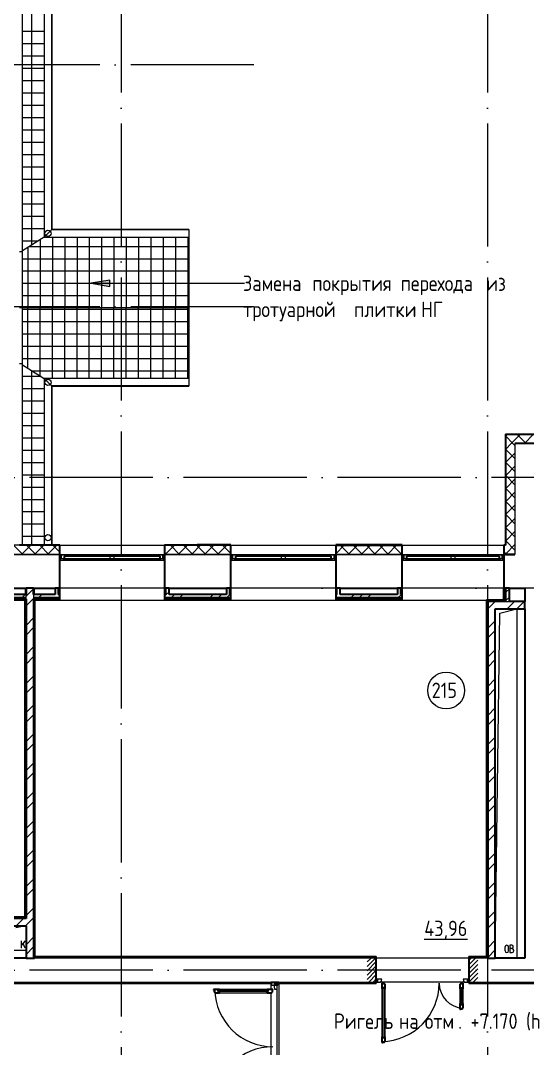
# Model space of a CAD drawing. Header units: millimetres. Extents: x -88595 to 880822, y -1054509 to -148035.
# Drawn here: x 300583 to 308812, y -275523 to -258832 of the extents above; entities that cross this region are included whole.
import ezdxf

# ---------------------------------------------------------------- set-up
doc = ezdxf.new("R2010")
doc.units = ezdxf.units.MM
doc.linetypes.add('ADSK_Линия сетки', pattern=[25, 20, -2.5, 0, -2.5])
doc.linetypes.add('ADSK_Штриховая_ш2 п1_5', pattern=[4.5, 3, -1.5])
for name, color, linetype, lineweight in [('_ Окна', 7, 'Continuous', 30), ('Аннотация', 7, 'Continuous', 20), ('Витраж', 7, 'Continuous', 9), ('Двери', 7, 'Continuous', 9), ('Крыша', 7, 'Continuous', 9), ('Крыша штриховка', 7, 'Continuous', 9), ('Линии', 7, 'Continuous', 9), ('Марки помещений', 7, 'Continuous', 20), ('Оборудование', 7, 'Continuous', 18), ('Ограждение', 7, 'Continuous', 9), ('Окна', 7, 'Continuous', 9), ('Оси', 7, 'Continuous', 9), ('Перекрытие', 7, 'Continuous', 18), ('Стены внутренние', 7, 'Continuous', 18), ('Стены наружные', 7, 'Continuous', 18), ('Стены штриховка', 7, 'Continuous', 9)]:
    doc.layers.add(name, color=color, linetype=linetype, lineweight=lineweight)
doc.layers.add('Двери открывание', color=7, linetype='Continuous', lineweight=9, true_color=0xc0c0c0)
doc.styles.add('GOST Common_2', font='GOST_Common.ttf', dxfattribs={"width": 0.9, "height": 350})

# ---------------------------------------------------------------- blocks, each defined once
blk = doc.blocks.new('2 этаж')
at = {"layer": 'Аннотация', "lineweight": 9}
blk.add_hatch(color=256, dxfattribs=at).paths.add_polyline_path([(331065, 664710), (331365, 664657), (331365, 664762)])
at = {"layer": 'Двери', "lineweight": 18, "true_color": 0xff0000}
h = blk.add_hatch(dxfattribs=at)
h.set_pattern_fill('FP_2', color=1, angle=180, style=0, pattern_type=2)
h.set_pattern_definition([(225, (336567.5, 653556.506), (35.3553, -35.3553), [])])
h.paths.add_polyline_path([(335693, 653362), (335693, 653752), (335543, 653752), (335543, 653362)])
h.paths.add_polyline_path([(337343, 653362), (337343, 653752), (337193, 653752), (337193, 653362)])
at = {"lineweight": 18}
for p, q in [((337623, 653752), (337697, 659354)), ((337697, 659354), (337973, 659422)), ((337973, 659422), (337973, 653752)), ((330008, 654277), (329842, 654241)), ((329994, 654034), (329934, 653963)), ((329934, 653914), (329934, 654034)), ((329994, 653914), (329958, 653991)), ((330008, 653877), (329808, 653877)), ((337783, 653870), (337783, 653933)), ((337841, 653870), (337841, 653933)), ((337891, 653961), (337861, 653961)), ((337861, 653961), (337861, 653841)), ((337894, 653908), (337861, 653908)), ((337861, 653841), (337897, 653841)), ((337914, 653928), (337914, 653938)), ((337924, 653868), (337924, 653878))]:
    blk.add_line(p, q, dxfattribs=at)
for centre, radius, start, end in [((337812, 653933), 28.7, 0, 180), ((337812, 653870), 28.7, 180, 0), ((337891, 653938), 23.3, 0, 90), ((337894, 653928), 20, 270, 0), ((337894, 653878), 30, 0, 90), ((337897, 653868), 26.7, 270, 0)]:
    blk.add_arc(centre, radius, start, end, dxfattribs=at)
at = {"layer": '_ Окна'}
for p, q in [((330578, 660297), (330553, 660297)), ((330553, 660239), (330578, 660239)), ((330578, 660239), (330578, 660297)), ((332253, 660297), (332228, 660297)), ((332228, 660297), (332228, 660239)), ((332228, 660239), (332253, 660239)), ((333358, 660297), (333333, 660297)), ((333333, 660239), (333358, 660239)), ((333358, 660239), (333358, 660297)), ((335033, 660297), (335008, 660297)), ((335008, 660297), (335008, 660239)), ((335008, 660239), (335033, 660239)), ((336138, 660297), (336113, 660297)), ((336113, 660239), (336138, 660239)), ((336138, 660239), (336138, 660297)), ((337763, 660297), (337738, 660297)), ((337738, 660297), (337738, 660239)), ((337738, 660239), (337763, 660239))]:
    blk.add_line(p, q, dxfattribs=at)
at = {"layer": '_ Окна', "lineweight": 18}
for p, q in [((330637, 660297), (330578, 660297)), ((330578, 660297), (330578, 660239)), ((330578, 660239), (330616, 660239)), ((330624, 660239), (330624, 660280)), ((330624, 660280), (330636, 660280)), ((330642, 660280), (330637, 660297)), ((332168, 660297), (332164, 660280)), ((332228, 660297), (332168, 660297)), ((332170, 660280), (332182, 660280)), ((332182, 660280), (332182, 660239)), ((332190, 660239), (332228, 660239)), ((332228, 660239), (332228, 660297)), ((333417, 660297), (333358, 660297)), ((333358, 660297), (333358, 660239)), ((333358, 660239), (333396, 660239)), ((333404, 660239), (333404, 660280)), ((333404, 660280), (333416, 660280)), ((333422, 660280), (333417, 660297)), ((334948, 660297), (334944, 660280)), ((335008, 660297), (334948, 660297)), ((334950, 660280), (334962, 660280)), ((334962, 660280), (334962, 660239)), ((334970, 660239), (335008, 660239)), ((335008, 660239), (335008, 660297)), ((336197, 660297), (336138, 660297)), ((336138, 660297), (336138, 660239)), ((336138, 660239), (336176, 660239)), ((336184, 660239), (336184, 660280)), ((336184, 660280), (336196, 660280)), ((336202, 660280), (336197, 660297)), ((337678, 660297), (337674, 660280)), ((337738, 660297), (337678, 660297)), ((337680, 660280), (337692, 660280)), ((337692, 660280), (337692, 660239)), ((337700, 660239), (337738, 660239)), ((337738, 660239), (337738, 660297))]:
    blk.add_line(p, q, dxfattribs=at)
at = {"layer": 'Аннотация', "lineweight": 9}
for p, q in [((331365, 664762), (331065, 664710)), ((331065, 664710), (331365, 664657)), ((331065, 664710), (333551, 664710)), ((331365, 664657), (331365, 664762))]:
    blk.add_line(p, q, dxfattribs=at)
at = {"layer": 'Витраж', "lineweight": 18}
for p, q in [((333993, 653362), (333993, 653312)), ((334093, 653362), (333993, 653362)), ((333993, 653312), (334033, 653312)), ((334083, 653312), (334093, 653312)), ((334093, 653312), (334093, 653362))]:
    blk.add_line(p, q, dxfattribs=at)
at = {"layer": 'Двери', "linetype": 'ADSK_Штриховая_ш2 п1_5'}
for p, q in [((335693, 653752), (335543, 653752)), ((335693, 653362), (335693, 653752)), ((337343, 653752), (337193, 653752)), ((337193, 653752), (337193, 653362)), ((335543, 653362), (335693, 653362)), ((337193, 653362), (337343, 653362))]:
    blk.add_line(p, q, dxfattribs=at)
at = {"layer": 'Двери'}
for p, q in [((334083, 653332), (334033, 653332)), ((334033, 653332), (334033, 653312)), ((334033, 653312), (334083, 653312)), ((334083, 653312), (334033, 653312)), ((334033, 653312), (334033, 653263)), ((334083, 653312), (334083, 653332)), ((334083, 653240), (334083, 653312)), ((335693, 653412), (335693, 653362)), ((335713, 653412), (335693, 653412)), ((335693, 653362), (335713, 653362)), ((335713, 653362), (335713, 653412)), ((335785, 653412), (335713, 653412)), ((335713, 653412), (335713, 653362)), ((335713, 653362), (335762, 653362)), ((335762, 653362), (335762, 653370)), ((335762, 653370), (335776, 653370)), ((335776, 653370), (335776, 653404)), ((335776, 653404), (335785, 653404)), ((335785, 653404), (335785, 653412)), ((337173, 653412), (337101, 653412)), ((337101, 653412), (337101, 653404)), ((337101, 653404), (337110, 653404)), ((337110, 653404), (337110, 653370)), ((337110, 653370), (337124, 653370)), ((337124, 653370), (337124, 653362)), ((337124, 653362), (337173, 653362)), ((337193, 653412), (337173, 653412)), ((337173, 653412), (337173, 653362)), ((337173, 653362), (337173, 653412)), ((337173, 653362), (337193, 653362)), ((337193, 653362), (337193, 653412)), ((333127, 653231), (333939, 653231)), ((333127, 653210), (333127, 653231)), ((333939, 653210), (333127, 653210)), ((333921, 653240), (333145, 653240)), ((333145, 653190), (333921, 653190)), ((333939, 653231), (333939, 653210)), ((334033, 653263), (334041, 653263)), ((334041, 653263), (334041, 653249)), ((334041, 653249), (334075, 653249)), ((334075, 653249), (334075, 653240)), ((334075, 653240), (334083, 653240)), ((335785, 653250), (335785, 652474)), ((335794, 653268), (335815, 653268)), ((335794, 652456), (335794, 653268)), ((335815, 653268), (335815, 652456)), ((335835, 652474), (335835, 653250)), ((337051, 653250), (337051, 653014)), ((337071, 653268), (337071, 652996)), ((337092, 653268), (337071, 653268)), ((337092, 652996), (337092, 653268)), ((337101, 653014), (337101, 653250)), ((337071, 652996), (337092, 652996)), ((335815, 652456), (335794, 652456))]:
    blk.add_line(p, q, dxfattribs=at)
at = {"layer": 'Двери', "lineweight": 30}
for p, q in [((335793, 653344), (335785, 653344)), ((335785, 653344), (335785, 653250)), ((335793, 653335), (335793, 653344)), ((335827, 653335), (335793, 653335)), ((335827, 653326), (335827, 653335)), ((335835, 653326), (335827, 653326)), ((335835, 653250), (335835, 653326)), ((337059, 653326), (337051, 653326)), ((337051, 653326), (337051, 653250)), ((337059, 653335), (337059, 653326)), ((337093, 653335), (337059, 653335)), ((337101, 653344), (337093, 653344)), ((337093, 653344), (337093, 653335)), ((337101, 653250), (337101, 653344)), ((333145, 653240), (333051, 653240)), ((333051, 653240), (333051, 653232)), ((333051, 653232), (333060, 653232)), ((333060, 653232), (333060, 653198)), ((333060, 653198), (333069, 653198)), ((333069, 653198), (333069, 653190)), ((333069, 653190), (333145, 653190)), ((333127, 653231), (333145, 653231)), ((333127, 653210), (333127, 653231)), ((333145, 653210), (333127, 653210)), ((333145, 653231), (333145, 653240)), ((333145, 653190), (333145, 653210)), ((334015, 653240), (333921, 653240)), ((333921, 653231), (333921, 653240)), ((333939, 653231), (333921, 653231)), ((333921, 653210), (333939, 653210)), ((333921, 653190), (333921, 653210)), ((333921, 653190), (333997, 653190)), ((333939, 653210), (333939, 653231)), ((333997, 653190), (333997, 653198)), ((333997, 653198), (334006, 653198)), ((334006, 653198), (334006, 653232)), ((334006, 653232), (334015, 653232)), ((334015, 653232), (334015, 653240)), ((335794, 653250), (335785, 653250)), ((335794, 653268), (335794, 653250)), ((335815, 653268), (335794, 653268)), ((335815, 653250), (335815, 653268)), ((335835, 653250), (335815, 653250)), ((337051, 653250), (337071, 653250)), ((337071, 653250), (337071, 653268)), ((337071, 653268), (337092, 653268)), ((337092, 653268), (337092, 653250)), ((337092, 653250), (337101, 653250)), ((337051, 653014), (337051, 652920)), ((337051, 653014), (337071, 653014)), ((337071, 653014), (337071, 652996)), ((337071, 652996), (337092, 652996)), ((337092, 653014), (337101, 653014)), ((337092, 652996), (337092, 653014)), ((337101, 652938), (337101, 653014)), ((337051, 652920), (337059, 652920)), ((337059, 652920), (337059, 652929)), ((337059, 652929), (337093, 652929)), ((337093, 652929), (337093, 652938)), ((337093, 652938), (337101, 652938)), ((335785, 652474), (335785, 652380)), ((335794, 652474), (335785, 652474)), ((335785, 652380), (335793, 652380)), ((335793, 652380), (335793, 652389)), ((335793, 652389), (335827, 652389)), ((335794, 652456), (335794, 652474)), ((335815, 652456), (335794, 652456)), ((335815, 652474), (335815, 652456)), ((335835, 652474), (335815, 652474)), ((335827, 652389), (335827, 652398)), ((335827, 652398), (335835, 652398)), ((335835, 652398), (335835, 652474))]:
    blk.add_line(p, q, dxfattribs=at)
at = {"layer": 'Двери открывание'}
for centre, radius, start, end in [((335767, 653344), 946, 271.0903, 0), ((337119, 653344), 406, 180, 267.459), ((334015, 653258), 946, 181.0903, 270), ((334015, 651366), 946, 90, 178.9097)]:
    blk.add_arc(centre, radius, start, end, dxfattribs=at)
at = {"layer": 'Крыша'}
for p, q in [((330300, 676155), (330300, 665459)), ((330302, 676155), (330302, 665461)), ((330423, 676155), (330423, 665582)), ((330425, 665584), (330425, 676155)), ((330423, 665582), (332650, 665582)), ((332650, 665584), (330425, 665584)), ((332650, 665584), (332650, 663040)), ((330300, 665459), (329948, 665238)), ((330300, 665459), (332650, 665459)), ((330302, 665461), (332650, 665461)), ((332650, 664312), (329948, 664312)), ((329948, 663385), (330300, 663165)), ((332650, 663165), (330300, 663165)), ((330300, 663165), (330300, 660459)), ((330302, 663163), (330302, 660459)), ((332650, 663163), (330302, 663163)), ((330423, 663042), (330423, 660459)), ((332650, 663042), (330423, 663042)), ((330425, 660459), (330425, 663040)), ((330425, 663040), (332650, 663040))]:
    blk.add_line(p, q, dxfattribs=at)
for points in [[(330423, 665582), (330422, 665582), (330421, 665580), (330418, 665577), (330415, 665574), (330411, 665570), (330407, 665567), (330404, 665563), (330399, 665558), (330393, 665552), (330389, 665548), (330385, 665544), (330381, 665540), (330378, 665537), (330374, 665533), (330370, 665529), (330366, 665525), (330362, 665521), (330358, 665517), (330354, 665513), (330350, 665509), (330346, 665505), (330343, 665502), (330339, 665498), (330335, 665494), (330332, 665491), (330328, 665487), (330324, 665483), (330320, 665479), (330317, 665475), (330313, 665472), (330309, 665468), (330306, 665465), (330303, 665462), (330302, 665461), (330302, 665461)], [(330423, 663042), (330423, 663042), (330421, 663043), (330418, 663046), (330415, 663049), (330411, 663053), (330408, 663057), (330404, 663060), (330399, 663065), (330393, 663071), (330389, 663075), (330385, 663079), (330381, 663083), (330378, 663086), (330374, 663090), (330370, 663094), (330366, 663098), (330362, 663102), (330358, 663106), (330354, 663110), (330350, 663114), (330346, 663118), (330343, 663121), (330339, 663125), (330335, 663129), (330332, 663132), (330328, 663136), (330324, 663140), (330320, 663144), (330316, 663148), (330313, 663151), (330309, 663155), (330306, 663158), (330303, 663161), (330302, 663162), (330302, 663163)]]:
    blk.add_open_spline(points, degree=3, knots=[0, 0, 0, 0, 0.083333, 0.125, 0.166667, 0.208333, 0.229167, 0.25, 0.291667, 0.333333, 0.354167, 0.375, 0.395833, 0.416667, 0.4375, 0.458333, 0.479167, 0.5, 0.520833, 0.541667, 0.5625, 0.583333, 0.604167, 0.625, 0.645833, 0.666667, 0.6875, 0.708333, 0.75, 0.770833, 0.791667, 0.833333, 0.875, 0.916667, 1, 1, 1, 1], dxfattribs=at)
at = {"layer": 'Крыша штриховка', "linetype": 'Continuous'}
for p, q in [((330101, 665334), (330101, 676155)), ((330300, 668796), (329948, 668796)), ((330300, 668596), (329948, 668596)), ((330300, 668396), (329948, 668396)), ((330300, 668196), (329948, 668196)), ((330300, 667996), (329948, 667996)), ((330300, 667796), (329948, 667796)), ((330300, 667596), (329948, 667596)), ((330300, 667396), (329948, 667396)), ((330300, 667196), (329948, 667196)), ((330300, 666996), (329948, 666996)), ((330300, 666796), (329948, 666796)), ((330300, 666596), (329948, 666596)), ((330300, 666396), (329948, 666396)), ((330300, 666196), (329948, 666196)), ((330300, 665996), (329948, 665996)), ((330300, 665796), (329948, 665796)), ((330300, 665596), (329948, 665596)), ((330200, 665396), (329948, 665396)), ((330233, 665417), (330233, 664312)), ((330433, 665459), (330433, 664312)), ((330633, 665459), (330633, 664312)), ((330833, 665459), (330833, 664312)), ((331033, 665459), (331033, 664312)), ((331233, 665459), (331233, 664312)), ((331433, 665459), (331433, 664312)), ((331633, 665459), (331633, 664312)), ((331833, 665459), (331833, 664312)), ((332033, 665459), (332033, 664312)), ((332233, 665459), (332233, 664312)), ((332433, 665459), (332433, 664312)), ((332633, 665459), (332633, 664312)), ((330033, 665291), (330033, 664312)), ((332650, 665304), (330053, 665304)), ((332650, 665104), (329948, 665104)), ((332650, 664904), (329948, 664904)), ((332650, 664704), (329948, 664704)), ((332650, 664504), (329948, 664504)), ((329948, 664287), (332650, 664287)), ((330033, 663332), (330033, 664312)), ((330233, 663206), (330233, 664312)), ((330433, 663165), (330433, 664312)), ((330633, 663165), (330633, 664312)), ((330833, 663165), (330833, 664312)), ((331033, 663165), (331033, 664312)), ((331233, 663165), (331233, 664312)), ((331433, 663165), (331433, 664312)), ((331633, 663165), (331633, 664312)), ((331833, 663165), (331833, 664312)), ((332033, 663165), (332033, 664312)), ((332233, 663165), (332233, 664312)), ((332433, 663165), (332433, 664312)), ((332633, 663165), (332633, 664312)), ((329948, 664087), (332650, 664087)), ((329948, 663887), (332650, 663887)), ((329948, 663687), (332650, 663687)), ((329948, 663488), (332650, 663488)), ((330249, 663196), (329947, 663196)), ((330101, 660459), (330101, 663289)), ((330103, 663288), (332650, 663288)), ((330300, 662996), (329947, 662996)), ((330300, 662796), (329947, 662796)), ((330300, 662596), (329947, 662596)), ((330300, 662396), (329947, 662396)), ((330300, 662196), (329947, 662196)), ((330300, 661996), (329947, 661996)), ((330300, 661796), (329947, 661796)), ((330300, 661596), (329947, 661596)), ((330300, 661396), (329947, 661396)), ((330300, 661196), (329947, 661196)), ((330300, 660996), (329947, 660996)), ((330300, 660796), (329947, 660796)), ((330300, 660596), (329947, 660596))]:
    blk.add_line(p, q, dxfattribs=at)
at = {"layer": 'Линии', "lineweight": 18}
for centre in [(330362, 665521), (330362, 663102), (330362, 660579)]:
    blk.add_circle(centre, 50, dxfattribs=at)
at = {"layer": 'Марки помещений'}
blk.add_circle((336827, 658097), 300, dxfattribs=at)
at = {"layer": 'Ограждение'}
for p, q in [((329948, 665221), (329948, 676155)), ((329948, 664312), (329948, 665221)), ((329948, 663402), (329948, 664312)), ((329948, 660465), (329948, 663402)), ((329898, 660465), (329948, 660465)), ((332253, 660207), (330553, 660207)), ((335033, 660207), (333333, 660207)), ((337763, 660207), (336113, 660207)), ((329993, 659757), (329993, 659657)), ((330143, 659657), (330143, 659757)), ((332253, 659757), (330553, 659757)), ((335033, 659757), (333333, 659757)), ((337763, 659757), (336113, 659757)), ((329993, 659557), (327523, 659557)), ((329983, 659557), (329983, 654422)), ((337483, 659557), (330147, 659557)), ((330153, 653777), (330153, 659557)), ((330553, 659557), (330553, 659572)), ((332253, 659557), (330553, 659557)), ((332253, 659572), (332253, 659557)), ((333333, 659557), (333333, 659572)), ((335033, 659557), (333333, 659557)), ((335033, 659572), (335033, 659557)), ((336113, 659557), (336113, 659572)), ((337483, 659557), (336113, 659557)), ((337478, 659557), (337478, 653777)), ((329983, 654422), (329663, 654422)), ((329983, 654422), (329993, 654412)), ((330148, 653772), (330153, 653777)), ((335693, 653777), (330153, 653777)), ((335693, 653777), (335693, 653772)), ((337193, 653772), (337193, 653777)), ((337478, 653777), (337193, 653777)), ((337478, 653777), (337483, 653772)), ((328988, 653337), (333993, 653337)), ((333993, 653347), (333983, 653347)), ((334108, 653347), (334093, 653347)), ((334093, 653337), (335683, 653337)), ((335683, 653342), (335683, 653337)), ((337203, 653337), (337203, 653342)), ((337203, 653337), (339473, 653337))]:
    blk.add_line(p, q, dxfattribs=at)
for points in [[(329948, 665221), (329948, 665221), (329947, 665222), (329944, 665222), (329940, 665222), (329933, 665222), (329923, 665222), (329909, 665222), (329900, 665222), (329898, 665221), (329898, 665221)], [(329948, 664312), (329948, 664312), (329947, 664312), (329944, 664312), (329940, 664312), (329933, 664312), (329923, 664312), (329909, 664312), (329900, 664312), (329898, 664312), (329898, 664312)], [(329948, 663402), (329948, 663402), (329947, 663401), (329944, 663401), (329940, 663401), (329933, 663401), (329923, 663401), (329909, 663401), (329900, 663401), (329898, 663402), (329898, 663402)]]:
    blk.add_open_spline(points, degree=3, knots=[0, 0, 0, 0, 0.083333, 0.166667, 0.25, 0.333333, 0.5, 0.666667, 0.833333, 1, 1, 1, 1], dxfattribs=at)
at = {"layer": 'Окна'}
for p, q in [((330616, 660239), (331388, 660239)), ((330616, 660222), (330616, 660239)), ((331388, 660222), (330616, 660222)), ((330636, 660280), (331368, 660280)), ((330636, 660239), (330636, 660280)), ((332168, 660297), (330637, 660297)), ((331368, 660280), (331438, 660280)), ((331368, 660280), (331368, 660239)), ((331388, 660239), (331418, 660239)), ((331388, 660239), (331388, 660222)), ((331418, 660222), (331388, 660222)), ((331418, 660239), (332190, 660239)), ((331418, 660222), (331418, 660239)), ((332190, 660222), (331418, 660222)), ((331438, 660280), (332170, 660280)), ((331438, 660239), (331438, 660280)), ((332170, 660280), (332170, 660239)), ((332190, 660239), (332190, 660222)), ((333396, 660239), (334168, 660239)), ((333396, 660222), (333396, 660239)), ((334168, 660222), (333396, 660222)), ((333416, 660280), (334148, 660280)), ((333416, 660239), (333416, 660280)), ((334948, 660297), (333417, 660297)), ((334148, 660280), (334218, 660280)), ((334148, 660280), (334148, 660239)), ((334168, 660239), (334198, 660239)), ((334168, 660239), (334168, 660222)), ((334198, 660222), (334168, 660222)), ((334198, 660239), (334970, 660239)), ((334198, 660222), (334198, 660239)), ((334970, 660222), (334198, 660222)), ((334218, 660280), (334950, 660280)), ((334218, 660239), (334218, 660280)), ((334950, 660280), (334950, 660239)), ((334970, 660239), (334970, 660222)), ((336176, 660239), (336923, 660239)), ((336176, 660222), (336176, 660239)), ((336923, 660222), (336176, 660222)), ((336196, 660280), (336903, 660280)), ((336196, 660239), (336196, 660280)), ((337678, 660297), (336197, 660297)), ((336903, 660280), (336973, 660280)), ((336903, 660280), (336903, 660239)), ((336923, 660239), (336953, 660239)), ((336923, 660239), (336923, 660222)), ((336953, 660222), (336923, 660222)), ((336953, 660239), (337700, 660239)), ((336953, 660222), (336953, 660239)), ((337700, 660222), (336953, 660222)), ((336973, 660280), (337680, 660280)), ((336973, 660239), (336973, 660280)), ((337680, 660280), (337680, 660239)), ((337700, 660239), (337700, 660222))]:
    blk.add_line(p, q, dxfattribs=at)
at = {"layer": 'Оси', "linetype": 'ADSK_Линия сетки', "ltscale": 100}
for p, q in [((331548, 697307), (331548, 631330)), ((337498, 697307), (337498, 632600)), ((333705, 668257), (287625, 668257)), ((333705, 664327), (287587, 664327)), ((364565, 661557), (287587, 661557)), ((364565, 659757), (287587, 659757)), ((364565, 653557), (287587, 653557))]:
    blk.add_line(p, q, dxfattribs=at)
at = {"layer": 'Перекрытие', "color": 49, "ltscale": 100, "true_color": 0x464646}
for p, q in [((337973, 659422), (337973, 653752)), ((330008, 653877), (329808, 653877)), ((337124, 653362), (335762, 653362)), ((334080, 653240), (334080, 651384))]:
    blk.add_line(p, q, dxfattribs=at)
at = {"layer": 'Стены внутренние', "lineweight": 30}
for p, q in [((337791, 662259), (339248, 662259)), ((337791, 662259), (337791, 660459)), ((339248, 662107), (337943, 662107)), ((330553, 660459), (329900, 660459)), ((330553, 660307), (330553, 660459)), ((333333, 660459), (332253, 660459)), ((332253, 660459), (332253, 660307)), ((333333, 660307), (333333, 660459)), ((335033, 660459), (335033, 660307)), ((336113, 660307), (336113, 660459)), ((337791, 660459), (337763, 660459)), ((337763, 660459), (337763, 660307)), ((330553, 659757), (330553, 660307)), ((332253, 660307), (332253, 659757)), ((333333, 659757), (333333, 660307)), ((335033, 660307), (335033, 659757)), ((336113, 659757), (336113, 660307)), ((337763, 660307), (337763, 659757)), ((337943, 660307), (337791, 660307)), ((337791, 660307), (337943, 660307)), ((329363, 659757), (330008, 659757)), ((330128, 659757), (330478, 659757)), ((332328, 659757), (333258, 659757)), ((335108, 659757), (336038, 659757)), ((337853, 659757), (338103, 659757)), ((338103, 659757), (338103, 659542)), ((338103, 659422), (338103, 653752)), ((330008, 653752), (329808, 653752)), ((335693, 653362), (335693, 653752)), ((337193, 653752), (337193, 653362)), ((338103, 653752), (337623, 653752)), ((333983, 653362), (334108, 653362))]:
    blk.add_line(p, q, dxfattribs=at)
at = {"layer": 'Стены внутренние', "linetype": 'Continuous', "lineweight": 9}
for p, q in [((337793, 662227), (337822, 662257)), ((337911, 662107), (337793, 662225)), ((337884, 662107), (338034, 662257)), ((338124, 662107), (337974, 662257)), ((338096, 662107), (338246, 662257)), ((337791, 662047), (337793, 662047)), ((337793, 662015), (337884, 662107)), ((337943, 661863), (337793, 662013)), ((337943, 662075), (337911, 662107)), ((337793, 661803), (337943, 661953)), ((337791, 661742), (337793, 661742)), ((337793, 661681), (337791, 661678)), ((337943, 661651), (337793, 661801)), ((337793, 661591), (337943, 661741)), ((337943, 661439), (337793, 661589)), ((337793, 661379), (337943, 661529)), ((337791, 661335), (337793, 661335)), ((337943, 661227), (337793, 661377)), ((337793, 661206), (337791, 661210)), ((337793, 661167), (337943, 661317)), ((337943, 661015), (337793, 661165)), ((337796, 660959), (337943, 661105)), ((337791, 660929), (337793, 660929)), ((337793, 660955), (337796, 660959)), ((337943, 660803), (337793, 660953)), ((337793, 660742), (337943, 660892)), ((337943, 660591), (337793, 660741)), ((337793, 660530), (337943, 660680)), ((337791, 660624), (337793, 660624)), ((337793, 660597), (337791, 660600)), ((337943, 660378), (337793, 660528)), ((329953, 660307), (329803, 660457)), ((329932, 660307), (330082, 660457)), ((330013, 660457), (330012, 660459)), ((330165, 660307), (330015, 660457)), ((330144, 660307), (330294, 660457)), ((330378, 660307), (330228, 660457)), ((330356, 660307), (330506, 660457)), ((330553, 660344), (330440, 660457)), ((332287, 660307), (332253, 660341)), ((332265, 660307), (332415, 660457)), ((332499, 660307), (332349, 660457)), ((332477, 660457), (332476, 660459)), ((332478, 660307), (332628, 660457)), ((332711, 660307), (332561, 660457)), ((332690, 660307), (332840, 660457)), ((332923, 660307), (332773, 660457)), ((332829, 660457), (332828, 660458)), ((332902, 660307), (333052, 660457)), ((333135, 660307), (332985, 660457)), ((333114, 660307), (333264, 660457)), ((333333, 660321), (333197, 660457)), ((335033, 660316), (335173, 660457)), ((335257, 660307), (335107, 660457)), ((335235, 660307), (335385, 660457)), ((335292, 660457), (335291, 660459)), ((335469, 660307), (335319, 660457)), ((335444, 660459), (335443, 660457)), ((335447, 660307), (335597, 660457)), ((335681, 660307), (335531, 660457)), ((335660, 660307), (335810, 660457)), ((335893, 660307), (335743, 660457)), ((335872, 660307), (336022, 660457)), ((336105, 660307), (335955, 660457)), ((336084, 660307), (336113, 660335)), ((337765, 660414), (337763, 660410)), ((337793, 660316), (337763, 660346)), ((337793, 660318), (337943, 660468)), ((333326, 660307), (333333, 660313)), ((335045, 660307), (335033, 660319)), ((337781, 660307), (337793, 660318)), ((337802, 660307), (337793, 660316))]:
    blk.add_line(p, q, dxfattribs=at)
at = {"layer": 'Стены внутренние'}
for p, q in [((337943, 662107), (337943, 660307)), ((330553, 660459), (332253, 660459)), ((333333, 660459), (335033, 660459)), ((336113, 660459), (337763, 660459)), ((330553, 660307), (329303, 660307)), ((329303, 660307), (337763, 660307)), ((333333, 660307), (332253, 660307)), ((336113, 660307), (335033, 660307)), ((337791, 660307), (337763, 660307)), ((337503, 653752), (330143, 653752)), ((329508, 653362), (333983, 653362)), ((334108, 653362), (335693, 653362)), ((337124, 653362), (335762, 653362)), ((337193, 653362), (338493, 653362))]:
    blk.add_line(p, q, dxfattribs=at)
at = {"layer": 'Стены наружные'}
for p, q in [((332253, 660464), (332783, 660464)), ((332253, 660459), (332253, 660464)), ((330000, 659742), (329993, 659742)), ((330000, 659757), (330000, 659742)), ((330135, 659757), (330135, 659742)), ((330143, 659742), (330135, 659742)), ((333983, 653240), (333983, 653337)), ((334108, 653337), (334108, 651282)), ((333983, 651434), (333983, 653190))]:
    blk.add_line(p, q, dxfattribs=at)
at = {"layer": 'Стены наружные', "lineweight": 30}
for p, q in [((333333, 660464), (332783, 660464)), ((332783, 660464), (332783, 660459)), ((333333, 660459), (333333, 660464)), ((336113, 660464), (335033, 660464)), ((335033, 660464), (335033, 660459)), ((335033, 660459), (336113, 660459)), ((336113, 660459), (336113, 660464)), ((330008, 659657), (329363, 659657)), ((330008, 659757), (330008, 659657)), ((330128, 659757), (330008, 659757)), ((330128, 659657), (330128, 659757)), ((330478, 659657), (330128, 659657)), ((330478, 659757), (330478, 659657)), ((330553, 659757), (330478, 659757)), ((330553, 659572), (330553, 659757)), ((332253, 659757), (332253, 659572)), ((332328, 659757), (332253, 659757)), ((332328, 659657), (332328, 659757)), ((333258, 659657), (332328, 659657)), ((333258, 659757), (333258, 659657)), ((333333, 659757), (333258, 659757)), ((333333, 659572), (333333, 659757)), ((335033, 659757), (335033, 659572)), ((335108, 659757), (335033, 659757)), ((335108, 659657), (335108, 659757)), ((336038, 659657), (335108, 659657)), ((336038, 659757), (336038, 659657)), ((336113, 659757), (336038, 659757)), ((336113, 659572), (336113, 659757)), ((337853, 659757), (337763, 659757)), ((337763, 659557), (337763, 659757)), ((337778, 659542), (337778, 659757)), ((337853, 659542), (337853, 659757)), ((329288, 659577), (329993, 659577)), ((330008, 659582), (329993, 659582)), ((329993, 659577), (329993, 654412)), ((330008, 659582), (330008, 654397)), ((330128, 659582), (330128, 653752)), ((330143, 659577), (330148, 659577)), ((330143, 653767), (330143, 659577)), ((330148, 653772), (330148, 659572)), ((330148, 659572), (330553, 659572)), ((332253, 659572), (333333, 659572)), ((335033, 659572), (336113, 659572)), ((337483, 659562), (337483, 653772)), ((337758, 659562), (337483, 659562)), ((337488, 659557), (337488, 653767)), ((337763, 659557), (337488, 659557)), ((337503, 659542), (337503, 653752)), ((337778, 659542), (337503, 659542)), ((337763, 659572), (337758, 659572)), ((337758, 659572), (337758, 659562)), ((338103, 659542), (337853, 659542)), ((338103, 659422), (338103, 659542)), ((337623, 653752), (337623, 659422)), ((337623, 659422), (338103, 659422)), ((329993, 654412), (329673, 654412)), ((330008, 654397), (329688, 654397)), ((329743, 654277), (330008, 654277)), ((330008, 654277), (330008, 653752)), ((330008, 653752), (330143, 653752)), ((335693, 653772), (330148, 653772)), ((335693, 653752), (335693, 653772)), ((337193, 653772), (337193, 653752)), ((337483, 653772), (337193, 653772)), ((337503, 653752), (337623, 653752)), ((328988, 653342), (333968, 653342)), ((333968, 653347), (333983, 653347)), ((333968, 653342), (333968, 653347)), ((333983, 653347), (333983, 653362)), ((334108, 653362), (334108, 653347)), ((334108, 653347), (334128, 653347)), ((334128, 653347), (334128, 653342)), ((334128, 653342), (335693, 653342)), ((335693, 653342), (335693, 653362)), ((337193, 653362), (337193, 653342)), ((337193, 653342), (339468, 653342))]:
    blk.add_line(p, q, dxfattribs=at)
at = {"layer": 'Стены наружные', "linetype": 'Continuous', "lineweight": 9}
for p, q in [((335291, 660459), (335288, 660464)), ((335447, 660464), (335444, 660459)), ((329942, 659607), (329992, 659657)), ((330008, 659627), (330128, 659747)), ((330212, 659607), (330262, 659657)), ((332253, 659657), (332265, 659670)), ((332253, 659627), (332282, 659657)), ((332265, 659670), (332278, 659682)), ((332282, 659657), (332328, 659702)), ((332367, 659607), (332417, 659657)), ((332502, 659607), (332552, 659657)), ((332995, 659607), (333045, 659657)), ((333130, 659607), (333180, 659657)), ((333258, 659734), (333280, 659757)), ((333265, 659607), (333315, 659657)), ((333312, 659657), (333320, 659664)), ((333320, 659664), (333333, 659677)), ((335033, 659679), (335045, 659692)), ((335045, 659692), (335058, 659704)), ((335285, 659607), (335335, 659657)), ((335420, 659607), (335470, 659657)), ((335555, 659607), (335605, 659657)), ((336049, 659607), (336099, 659657)), ((336088, 659674), (336100, 659686)), ((336100, 659686), (336113, 659699)), ((337767, 659657), (337778, 659667)), ((337778, 659667), (337790, 659679)), ((337790, 659679), (337803, 659692)), ((337803, 659699), (337853, 659749)), ((329993, 659519), (330008, 659534)), ((330008, 659470), (330128, 659590)), ((330143, 659527), (330148, 659532)), ((330187, 659572), (330192, 659577)), ((330258, 659572), (330263, 659577)), ((330268, 659582), (330280, 659594)), ((330280, 659594), (330293, 659607)), ((330328, 659572), (330333, 659577)), ((330399, 659572), (330404, 659577)), ((330470, 659572), (330475, 659577)), ((330475, 659577), (330480, 659582)), ((330480, 659582), (330492, 659594)), ((330492, 659594), (330505, 659607)), ((330540, 659572), (330545, 659577)), ((332308, 659572), (332313, 659577)), ((332379, 659572), (332384, 659577)), ((332389, 659582), (332401, 659594)), ((332401, 659594), (332414, 659607)), ((332450, 659572), (332455, 659577)), ((332520, 659572), (332525, 659577)), ((332591, 659572), (332596, 659577)), ((332596, 659577), (332601, 659582)), ((332601, 659582), (332614, 659594)), ((332614, 659594), (332626, 659607)), ((332662, 659572), (332667, 659577)), ((332733, 659572), (332738, 659577)), ((332803, 659572), (332808, 659577)), ((332813, 659582), (332826, 659594)), ((332826, 659594), (332838, 659607)), ((332874, 659572), (332879, 659577)), ((332945, 659572), (332950, 659577)), ((333015, 659572), (333020, 659577)), ((333020, 659577), (333025, 659582)), ((333025, 659582), (333038, 659594)), ((333038, 659594), (333050, 659607)), ((333086, 659572), (333091, 659577)), ((333157, 659572), (333162, 659577)), ((333227, 659572), (333232, 659577)), ((333237, 659582), (333250, 659594)), ((333250, 659594), (333262, 659607)), ((333298, 659572), (333303, 659577)), ((335066, 659572), (335071, 659577)), ((335137, 659572), (335142, 659577)), ((335142, 659577), (335147, 659582)), ((335147, 659582), (335159, 659594)), ((335159, 659594), (335172, 659607)), ((335207, 659572), (335212, 659577)), ((335278, 659572), (335283, 659577)), ((335349, 659572), (335354, 659577)), ((335359, 659582), (335371, 659594)), ((335371, 659594), (335384, 659607)), ((335420, 659572), (335425, 659577)), ((335490, 659572), (335495, 659577)), ((335561, 659572), (335566, 659577)), ((335566, 659577), (335571, 659582)), ((335571, 659582), (335583, 659594)), ((335583, 659594), (335596, 659607)), ((335632, 659572), (335637, 659577)), ((335702, 659572), (335707, 659577)), ((335773, 659572), (335778, 659577)), ((335783, 659582), (335796, 659594)), ((335796, 659594), (335808, 659607)), ((335844, 659572), (335849, 659577)), ((335914, 659572), (335919, 659577)), ((335985, 659572), (335990, 659577)), ((335990, 659577), (335995, 659582)), ((335995, 659582), (336008, 659594)), ((336008, 659594), (336020, 659607)), ((336056, 659572), (336061, 659577)), ((337483, 659513), (337488, 659518)), ((337503, 659422), (337623, 659542)), ((337526, 659557), (337531, 659562)), ((337597, 659557), (337602, 659562)), ((337652, 659542), (337667, 659557)), ((337667, 659557), (337672, 659562)), ((337738, 659557), (337743, 659562)), ((337803, 659564), (337853, 659614)), ((337817, 659422), (337937, 659542)), ((337974, 659422), (338094, 659542)), ((330143, 659456), (330148, 659461)), ((330143, 659386), (330148, 659391)), ((337483, 659442), (337488, 659447)), ((337483, 659372), (337488, 659377)), ((337488, 659377), (337503, 659392)), ((337503, 659421), (337503, 659422)), ((330008, 659155), (330128, 659275)), ((330143, 659315), (330148, 659320)), ((330143, 659244), (330148, 659249)), ((330143, 659174), (330148, 659179)), ((337483, 659301), (337488, 659306)), ((337483, 659230), (337488, 659235)), ((337483, 659160), (337488, 659165)), ((337503, 659107), (337623, 659227)), ((329993, 659094), (330008, 659109)), ((330008, 658998), (330128, 659118)), ((330143, 659103), (330148, 659108)), ((330143, 659032), (330148, 659037)), ((337483, 659089), (337488, 659094)), ((337483, 659018), (337488, 659023)), ((337503, 658950), (337623, 659070)), ((330143, 658961), (330148, 658966)), ((330143, 658891), (330148, 658896)), ((330143, 658820), (330148, 658825)), ((337483, 658947), (337488, 658952)), ((337483, 658877), (337488, 658882)), ((337488, 658952), (337503, 658967)), ((329993, 658670), (330008, 658685)), ((330008, 658684), (330128, 658804)), ((330143, 658749), (330148, 658754)), ((330143, 658679), (330148, 658684)), ((337483, 658806), (337488, 658811)), ((337483, 658735), (337488, 658740)), ((337483, 658665), (337488, 658670)), ((337503, 658636), (337623, 658756)), ((330008, 658527), (330128, 658647)), ((330143, 658608), (330148, 658613)), ((330143, 658537), (330148, 658542)), ((337483, 658594), (337488, 658599)), ((337483, 658523), (337488, 658528)), ((337488, 658528), (337503, 658543)), ((337503, 658478), (337623, 658598)), ((330008, 658212), (330128, 658332)), ((330143, 658466), (330148, 658471)), ((330143, 658396), (330148, 658401)), ((330143, 658325), (330148, 658330)), ((337483, 658453), (337488, 658458)), ((337483, 658382), (337488, 658387)), ((329993, 658246), (330008, 658261)), ((330008, 658055), (330128, 658175)), ((330143, 658254), (330148, 658259)), ((330143, 658184), (330148, 658189)), ((337483, 658311), (337488, 658316)), ((337483, 658240), (337488, 658245)), ((337483, 658170), (337488, 658175)), ((337503, 658164), (337623, 658284)), ((330143, 658113), (330148, 658118)), ((330143, 658042), (330148, 658047)), ((337483, 658099), (337488, 658104)), ((337483, 658028), (337488, 658033)), ((337488, 658104), (337503, 658119)), ((337503, 658007), (337623, 658127)), ((329993, 657821), (330008, 657836)), ((330008, 657741), (330128, 657861)), ((330143, 657971), (330148, 657976)), ((330143, 657901), (330148, 657906)), ((330143, 657830), (330148, 657835)), ((337483, 657958), (337488, 657963)), ((337483, 657887), (337488, 657892)), ((337483, 657816), (337488, 657821)), ((330008, 657584), (330128, 657704)), ((330143, 657759), (330148, 657764)), ((330143, 657689), (330148, 657694)), ((337483, 657745), (337488, 657750)), ((337483, 657675), (337488, 657680)), ((337488, 657680), (337503, 657695)), ((337503, 657693), (337623, 657813)), ((337503, 657535), (337623, 657655)), ((330143, 657618), (330148, 657623)), ((330143, 657547), (330148, 657552)), ((337483, 657604), (337488, 657609)), ((337483, 657533), (337488, 657538)), ((329993, 657397), (330008, 657412)), ((330008, 657270), (330128, 657390)), ((330143, 657476), (330148, 657481)), ((330143, 657406), (330148, 657411)), ((330143, 657335), (330148, 657340)), ((337483, 657463), (337488, 657468)), ((337483, 657392), (337488, 657397)), ((337483, 657321), (337488, 657326)), ((337503, 657221), (337623, 657341)), ((330008, 657112), (330128, 657232)), ((330143, 657264), (330148, 657269)), ((330143, 657194), (330148, 657199)), ((337483, 657250), (337488, 657255)), ((337483, 657180), (337488, 657185)), ((337488, 657255), (337503, 657270)), ((337503, 657064), (337623, 657184)), ((329993, 656973), (330008, 656988)), ((330143, 657123), (330148, 657128)), ((330143, 657052), (330148, 657057)), ((330143, 656982), (330148, 656987)), ((337483, 657109), (337488, 657114)), ((337483, 657038), (337488, 657043)), ((330008, 656798), (330128, 656918)), ((330143, 656911), (330148, 656916)), ((330143, 656840), (330148, 656845)), ((337483, 656968), (337488, 656973)), ((337483, 656897), (337488, 656902)), ((337483, 656826), (337488, 656831)), ((337488, 656831), (337503, 656846)), ((337503, 656750), (337623, 656870)), ((330008, 656641), (330128, 656761)), ((330143, 656769), (330148, 656774)), ((330143, 656699), (330148, 656704)), ((337483, 656755), (337488, 656760)), ((337483, 656685), (337488, 656690)), ((337503, 656592), (337623, 656712)), ((329993, 656549), (330008, 656564)), ((330143, 656628), (330148, 656633)), ((330143, 656557), (330148, 656562)), ((330143, 656487), (330148, 656492)), ((337483, 656614), (337488, 656619)), ((337483, 656543), (337488, 656548)), ((330008, 656327), (330128, 656447)), ((330143, 656416), (330148, 656421)), ((330143, 656345), (330148, 656350)), ((337483, 656473), (337488, 656478)), ((337483, 656402), (337488, 656407)), ((337483, 656331), (337488, 656336)), ((337488, 656407), (337503, 656422)), ((337503, 656278), (337623, 656398)), ((330008, 656169), (330128, 656289)), ((330143, 656274), (330148, 656279)), ((330143, 656204), (330148, 656209)), ((337483, 656260), (337488, 656265)), ((337483, 656190), (337488, 656195)), ((337503, 656121), (337623, 656241)), ((329993, 656124), (330008, 656139)), ((330143, 656133), (330148, 656138)), ((330143, 656062), (330148, 656067)), ((330143, 655992), (330148, 655997)), ((337483, 656119), (337488, 656124)), ((337483, 656048), (337488, 656053)), ((337483, 655978), (337488, 655983)), ((337488, 655983), (337503, 655998)), ((330008, 655855), (330128, 655975)), ((330008, 655698), (330128, 655818)), ((330143, 655921), (330148, 655926)), ((330143, 655850), (330148, 655855)), ((337483, 655907), (337488, 655912)), ((337483, 655836), (337488, 655841)), ((337503, 655807), (337623, 655927)), ((329993, 655700), (330008, 655715)), ((330143, 655779), (330148, 655784)), ((330143, 655709), (330148, 655714)), ((337483, 655766), (337488, 655771)), ((337483, 655695), (337488, 655700)), ((337503, 655650), (337623, 655770)), ((330008, 655384), (330128, 655504)), ((330143, 655638), (330148, 655643)), ((330143, 655567), (330148, 655572)), ((330143, 655497), (330148, 655502)), ((337483, 655624), (337488, 655629)), ((337483, 655553), (337488, 655558)), ((337483, 655483), (337488, 655488)), ((337488, 655558), (337503, 655573)), ((330008, 655227), (330128, 655347)), ((330143, 655426), (330148, 655431)), ((330143, 655355), (330148, 655360)), ((337483, 655412), (337488, 655417)), ((337483, 655341), (337488, 655346)), ((337503, 655335), (337623, 655455)), ((329993, 655276), (330008, 655291)), ((330143, 655284), (330148, 655289)), ((330143, 655214), (330148, 655219)), ((330143, 655143), (330148, 655148)), ((337483, 655271), (337488, 655276)), ((337483, 655200), (337488, 655205)), ((337488, 655134), (337503, 655149)), ((337503, 655178), (337623, 655298)), ((330008, 654912), (330128, 655032)), ((330143, 655072), (330148, 655077)), ((330143, 655002), (330148, 655007)), ((337483, 655129), (337488, 655134)), ((337483, 655058), (337488, 655063)), ((337483, 654988), (337488, 654993)), ((337503, 654864), (337623, 654984)), ((329993, 654852), (330008, 654867)), ((330008, 654755), (330128, 654875)), ((330143, 654931), (330148, 654936)), ((330143, 654860), (330148, 654865)), ((337483, 654917), (337488, 654922)), ((337483, 654846), (337488, 654851)), ((337503, 654707), (337623, 654827)), ((330143, 654789), (330148, 654794)), ((330143, 654719), (330148, 654724)), ((330143, 654648), (330148, 654653)), ((337483, 654776), (337488, 654781)), ((337483, 654705), (337488, 654710)), ((337488, 654710), (337503, 654725)), ((330008, 654441), (330128, 654561)), ((330143, 654577), (330148, 654582)), ((330143, 654507), (330148, 654512)), ((337483, 654634), (337488, 654639)), ((337483, 654563), (337488, 654568)), ((337483, 654493), (337488, 654498)), ((337503, 654392), (337623, 654512)), ((329843, 654277), (329963, 654397)), ((329962, 654397), (329977, 654412)), ((329993, 654427), (330008, 654442)), ((330008, 654284), (330128, 654404)), ((330143, 654436), (330148, 654441)), ((330143, 654365), (330148, 654370)), ((337483, 654422), (337488, 654427)), ((337483, 654351), (337488, 654356)), ((337503, 654235), (337623, 654355)), ((330000, 654277), (330008, 654284)), ((330143, 654294), (330148, 654299)), ((330143, 654224), (330148, 654229)), ((330143, 654153), (330148, 654158)), ((337483, 654281), (337488, 654286)), ((337483, 654210), (337488, 654215)), ((337488, 654286), (337503, 654301)), ((330008, 653969), (330128, 654089)), ((330143, 654082), (330148, 654087)), ((330143, 654012), (330148, 654017)), ((337483, 654139), (337488, 654144)), ((337483, 654068), (337488, 654073)), ((337483, 653998), (337488, 654003)), ((337503, 653921), (337623, 654041)), ((330008, 653812), (330128, 653932)), ((330143, 653941), (330148, 653946)), ((330143, 653870), (330148, 653875)), ((337483, 653927), (337488, 653932)), ((337483, 653856), (337488, 653861)), ((337488, 653861), (337503, 653876)), ((337503, 653764), (337623, 653884)), ((330143, 653800), (330148, 653805)), ((330165, 653752), (330180, 653767)), ((330180, 653767), (330185, 653772)), ((330251, 653767), (330256, 653772)), ((330322, 653767), (330327, 653772)), ((330392, 653767), (330397, 653772)), ((330463, 653767), (330468, 653772)), ((330534, 653767), (330539, 653772)), ((330589, 653752), (330604, 653767)), ((330604, 653767), (330609, 653772)), ((330675, 653767), (330680, 653772)), ((330746, 653767), (330751, 653772)), ((330817, 653767), (330822, 653772)), ((330887, 653767), (330892, 653772)), ((330958, 653767), (330963, 653772)), ((331014, 653752), (331029, 653767)), ((331029, 653767), (331034, 653772)), ((331099, 653767), (331104, 653772)), ((331170, 653767), (331175, 653772)), ((331241, 653767), (331246, 653772)), ((331312, 653767), (331317, 653772)), ((331382, 653767), (331387, 653772)), ((331438, 653752), (331453, 653767)), ((331453, 653767), (331458, 653772)), ((331524, 653767), (331529, 653772)), ((331594, 653767), (331599, 653772)), ((331665, 653767), (331670, 653772)), ((331736, 653767), (331741, 653772)), ((331807, 653767), (331812, 653772)), ((331862, 653752), (331877, 653767)), ((331877, 653767), (331882, 653772)), ((331948, 653767), (331953, 653772)), ((332019, 653767), (332024, 653772)), ((332089, 653767), (332094, 653772)), ((332160, 653767), (332165, 653772)), ((332231, 653767), (332236, 653772)), ((332287, 653752), (332302, 653767)), ((332302, 653767), (332307, 653772)), ((332372, 653767), (332377, 653772)), ((332443, 653767), (332448, 653772)), ((332514, 653767), (332519, 653772)), ((332584, 653767), (332589, 653772)), ((332655, 653767), (332660, 653772)), ((332711, 653752), (332726, 653767)), ((332726, 653767), (332731, 653772)), ((332796, 653767), (332801, 653772)), ((332867, 653767), (332872, 653772)), ((332938, 653767), (332943, 653772)), ((333009, 653767), (333014, 653772)), ((333079, 653767), (333084, 653772)), ((333135, 653752), (333150, 653767)), ((333150, 653767), (333155, 653772)), ((333221, 653767), (333226, 653772)), ((333291, 653767), (333296, 653772)), ((333362, 653767), (333367, 653772)), ((333433, 653767), (333438, 653772)), ((333504, 653767), (333509, 653772)), ((333559, 653752), (333574, 653767)), ((333574, 653767), (333579, 653772)), ((333645, 653767), (333650, 653772)), ((333716, 653767), (333721, 653772)), ((333786, 653767), (333791, 653772)), ((333857, 653767), (333862, 653772)), ((333928, 653767), (333933, 653772)), ((333984, 653752), (333999, 653767)), ((333999, 653767), (334004, 653772)), ((334069, 653767), (334074, 653772)), ((334140, 653767), (334145, 653772)), ((334211, 653767), (334216, 653772)), ((334281, 653767), (334286, 653772)), ((334352, 653767), (334357, 653772)), ((334408, 653752), (334423, 653767)), ((334423, 653767), (334428, 653772)), ((334494, 653767), (334499, 653772)), ((334564, 653767), (334569, 653772)), ((334635, 653767), (334640, 653772)), ((334706, 653767), (334711, 653772)), ((334776, 653767), (334781, 653772)), ((334832, 653752), (334847, 653767)), ((334847, 653767), (334852, 653772)), ((334918, 653767), (334923, 653772)), ((334989, 653767), (334994, 653772)), ((335059, 653767), (335064, 653772)), ((335130, 653767), (335135, 653772)), ((335201, 653767), (335206, 653772)), ((335256, 653752), (335271, 653767)), ((335271, 653767), (335276, 653772)), ((335342, 653767), (335347, 653772)), ((335413, 653767), (335418, 653772)), ((335483, 653767), (335488, 653772)), ((335554, 653767), (335559, 653772)), ((335625, 653767), (335630, 653772)), ((335681, 653752), (335693, 653763)), ((337251, 653767), (337256, 653772)), ((337322, 653767), (337327, 653772)), ((337378, 653752), (337393, 653767)), ((337393, 653767), (337398, 653772)), ((337463, 653767), (337468, 653772)), ((337483, 653786), (337488, 653791)), ((329967, 653342), (329972, 653347)), ((330038, 653342), (330043, 653347)), ((330109, 653342), (330114, 653347)), ((330179, 653342), (330184, 653347)), ((330184, 653347), (330199, 653362)), ((330250, 653342), (330255, 653347)), ((330321, 653342), (330326, 653347)), ((330392, 653342), (330397, 653347)), ((330462, 653342), (330467, 653347)), ((330533, 653342), (330538, 653347)), ((330604, 653342), (330609, 653347)), ((330609, 653347), (330624, 653362)), ((330674, 653342), (330679, 653347)), ((330745, 653342), (330750, 653347)), ((330816, 653342), (330821, 653347)), ((330887, 653342), (330892, 653347)), ((330957, 653342), (330962, 653347)), ((331028, 653342), (331033, 653347)), ((331033, 653347), (331048, 653362)), ((331099, 653342), (331104, 653347)), ((331169, 653342), (331174, 653347)), ((331240, 653342), (331245, 653347)), ((331311, 653342), (331316, 653347)), ((331382, 653342), (331387, 653347)), ((331452, 653342), (331457, 653347)), ((331457, 653347), (331472, 653362)), ((331523, 653342), (331528, 653347)), ((331594, 653342), (331599, 653347)), ((331664, 653342), (331669, 653347)), ((331735, 653342), (331740, 653347)), ((331806, 653342), (331811, 653347)), ((331877, 653342), (331882, 653347)), ((331882, 653347), (331897, 653362)), ((331947, 653342), (331952, 653347)), ((332018, 653342), (332023, 653347)), ((332089, 653342), (332094, 653347)), ((332159, 653342), (332164, 653347)), ((332230, 653342), (332235, 653347)), ((332301, 653342), (332306, 653347)), ((332306, 653347), (332321, 653362)), ((332371, 653342), (332376, 653347)), ((332442, 653342), (332447, 653347)), ((332513, 653342), (332518, 653347)), ((332584, 653342), (332589, 653347)), ((332654, 653342), (332659, 653347)), ((332725, 653342), (332730, 653347)), ((332730, 653347), (332745, 653362)), ((332796, 653342), (332801, 653347)), ((332866, 653342), (332871, 653347)), ((332937, 653342), (332942, 653347)), ((333008, 653342), (333013, 653347)), ((333079, 653342), (333084, 653347)), ((333149, 653342), (333154, 653347)), ((333154, 653347), (333169, 653362)), ((333220, 653342), (333225, 653347)), ((333291, 653342), (333296, 653347)), ((333361, 653342), (333366, 653347)), ((333432, 653342), (333437, 653347)), ((333503, 653342), (333508, 653347)), ((333574, 653342), (333579, 653347)), ((333579, 653347), (333594, 653362)), ((333644, 653342), (333649, 653347)), ((333715, 653342), (333720, 653347)), ((333786, 653342), (333791, 653347)), ((333856, 653342), (333861, 653347)), ((333927, 653342), (333932, 653347)), ((334139, 653342), (334144, 653347)), ((334210, 653342), (334215, 653347)), ((334281, 653342), (334286, 653347)), ((334351, 653342), (334356, 653347)), ((334422, 653342), (334427, 653347)), ((334427, 653347), (334442, 653362)), ((334493, 653342), (334498, 653347)), ((334564, 653342), (334569, 653347)), ((334634, 653342), (334639, 653347)), ((334705, 653342), (334710, 653347)), ((334776, 653342), (334781, 653347)), ((334846, 653342), (334851, 653347)), ((334851, 653347), (334866, 653362)), ((334917, 653342), (334922, 653347)), ((334988, 653342), (334993, 653347)), ((335058, 653342), (335063, 653347)), ((335129, 653342), (335134, 653347)), ((335200, 653342), (335205, 653347)), ((335271, 653342), (335276, 653347)), ((335276, 653347), (335291, 653362)), ((335341, 653342), (335346, 653347)), ((335412, 653342), (335417, 653347)), ((335483, 653342), (335488, 653347)), ((335553, 653342), (335558, 653347)), ((335624, 653342), (335629, 653347)), ((337251, 653342), (337256, 653347)), ((337321, 653342), (337326, 653347)), ((337392, 653342), (337397, 653347)), ((337397, 653347), (337412, 653362)), ((337463, 653342), (337468, 653347)), ((337533, 653342), (337538, 653347)), ((337604, 653342), (337609, 653347)), ((337675, 653342), (337680, 653347)), ((337746, 653342), (337751, 653347)), ((337816, 653342), (337821, 653347)), ((337821, 653347), (337836, 653362)), ((337887, 653342), (337892, 653347)), ((337958, 653342), (337963, 653347)), ((338028, 653342), (338033, 653347)), ((338099, 653342), (338104, 653347))]:
    blk.add_line(p, q, dxfattribs=at)
at = {"layer": 'Стены штриховка'}
for p, q in [((337791, 662257), (339246, 662257)), ((337793, 660457), (337793, 662259)), ((330551, 660457), (329290, 660457)), ((330551, 660383), (330551, 660457)), ((330551, 660383), (330553, 660383)), ((332253, 660383), (332255, 660383)), ((333331, 660457), (332255, 660457)), ((332255, 660457), (332255, 660383)), ((333331, 660383), (333331, 660457)), ((333331, 660383), (333333, 660383)), ((335033, 660383), (335035, 660383)), ((336111, 660457), (335035, 660457)), ((335035, 660457), (335035, 660383)), ((335553, 660464), (335553, 660459)), ((336111, 660383), (336111, 660457)), ((336111, 660383), (336113, 660383)), ((337763, 660383), (337765, 660383)), ((337765, 660457), (337765, 660383)), ((337793, 660457), (337765, 660457)), ((337791, 660457), (337791, 660459)), ((337763, 660307), (337791, 660307)), ((330008, 659582), (330008, 659657)), ((330128, 659657), (330128, 659582)), ((330528, 659657), (330528, 659757)), ((330528, 659657), (330553, 659657)), ((330540, 659657), (330540, 659757)), ((332253, 659657), (332278, 659657)), ((332265, 659657), (332265, 659757)), ((332278, 659657), (332278, 659757)), ((333308, 659657), (333308, 659757)), ((333308, 659657), (333333, 659657)), ((333320, 659657), (333320, 659757)), ((335033, 659657), (335058, 659657)), ((335045, 659657), (335045, 659757)), ((335058, 659657), (335058, 659757)), ((336088, 659657), (336088, 659757)), ((336088, 659657), (336113, 659657)), ((336100, 659657), (336100, 659757)), ((337763, 659657), (337778, 659657)), ((337790, 659542), (337790, 659757)), ((337803, 659542), (337803, 659757)), ((330008, 659607), (329288, 659607)), ((330008, 659594), (329288, 659594)), ((329993, 659582), (329288, 659582)), ((330553, 659607), (330128, 659607)), ((330553, 659594), (330128, 659594)), ((330553, 659582), (330128, 659582)), ((330128, 659582), (330553, 659582)), ((330143, 659577), (330128, 659577)), ((330148, 659577), (330553, 659577)), ((333333, 659607), (332253, 659607)), ((333333, 659594), (332253, 659594)), ((333333, 659582), (332253, 659582)), ((332253, 659582), (333333, 659582)), ((332253, 659577), (333333, 659577)), ((336113, 659607), (335033, 659607)), ((336113, 659594), (335033, 659594)), ((336113, 659582), (335033, 659582)), ((335033, 659582), (336113, 659582)), ((335033, 659577), (336113, 659577)), ((337763, 659607), (337778, 659607)), ((337763, 659594), (337778, 659594)), ((337763, 659582), (337778, 659582)), ((337778, 659542), (337853, 659542)), ((335693, 653767), (330143, 653767)), ((330143, 653767), (330143, 653752)), ((337488, 653767), (337193, 653767)), ((328988, 653347), (333968, 653347)), ((334128, 653347), (335693, 653347)), ((337193, 653347), (339463, 653347))]:
    blk.add_line(p, q, dxfattribs=at)
at = {"layer": 'Аннотация', "style": 'GOST Common_2', "width": 0.9}
for s, p in [('Замена', (333528, 664585)), ('покрытия', (334653, 664585)), ('перехода', (336088, 664585)), ('из', (337475, 664585)), ('тротуарной', (333528, 664161)), ('плитки', (335332, 664161)), ('НГ', (336421, 664161)), ('Ригель', (335004, 652602)), ('. +7.170 (h', (337022, 652602)), ('на', (336063, 652602)), ('отм', (336480, 652602))]:
    blk.add_text(s, height=250, dxfattribs=at).set_placement(p)
at = {"layer": 'Марки помещений', "style": 'GOST Common_2', "width": 0.9}
for s, p in [('215', (336592, 657975)), ('%%U43,96', (336472, 654109))]:
    blk.add_text(s, height=250, dxfattribs=at).set_placement(p)

msp = doc.modelspace()

# ---------------------------------------------------------------- block references
at = {"layer": 'Оборудование', "color": 5, "true_color": 0x0000ff}
msp.add_blockref('2 этаж', (-29334, -927808), dxfattribs=at)

doc.saveas('drawing.dxf')
